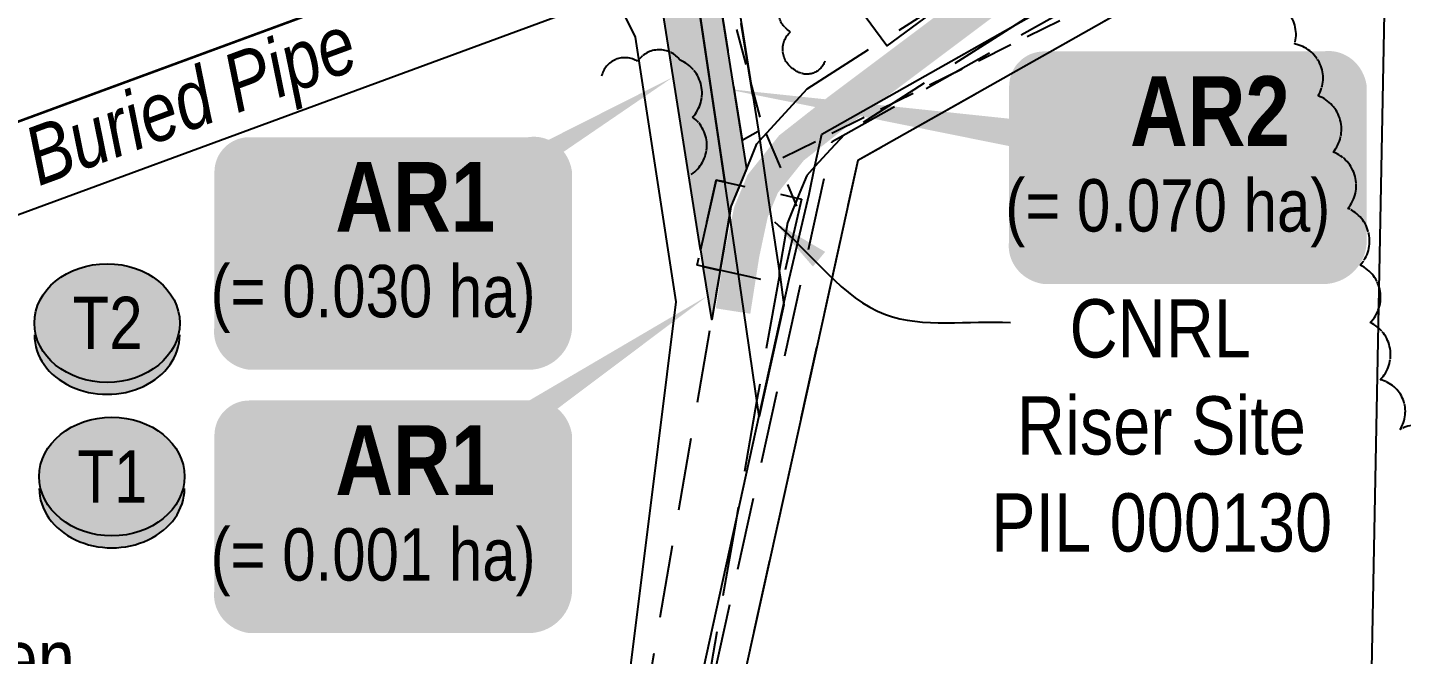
# Model space of a CAD drawing. Extents: x 407785 to 414058, y 6046536 to 6050431.
# Drawn here: x 411492.4 to 411728.5, y 6047175.4 to 6047283.2 of the extents above; entities that cross this region are included whole.
import ezdxf
from ezdxf.enums import TextEntityAlignment as Align

# ---------------------------------------------------------------- set-up
doc = ezdxf.new("R2010")
doc.units = 0
doc.header["$LTSCALE"] = 5
doc.header["$PDSIZE"] = 0.5
for name, pattern in [('0', [1, 1, 0]), ('foc-ACCESSROAD', [3.75, 2.5, -1.25]), ('foc-QUARTERLINE', [33, 25, -3, 2, -3]), ('UG_PIPE', [1.875, 1.25, -0.625])]:
    doc.linetypes.add(name, pattern=pattern)
doc.layers.get('Defpoints').update_dxf_attribs({"color": 9})
for name, color, linetype in [('AS-PIPE-UG', 44, 'UG_PIPE'), ('AS-PIPE-UG-T', 44, 'Continuous'), ('AS-ROADS', 254, 'Continuous'), ('C-AR', 13, 'foc-ACCESSROAD'), ('F-AR', 190, 'foc-ACCESSROAD'), ('F-RW', 190, 'Continuous'), ('F-WS', 190, 'foc-ACCESSROAD'), ('L-SECQ', 8, 'foc-QUARTERLINE'), ('P-CROSSINGS', 250, 'Continuous'), ('P-TEMP-BLOCKS', 250, 'Continuous'), ('P-TEMP-H', 41, 'Continuous'), ('P-TEMP_WORKSPACE', 46, 'Continuous'), ('P-WORKAREA', 113, 'Continuous'), ('P-WORKAREA-H', 111, 'Continuous'), ('T-BUSH', 110, '0'), ('WETLAND', 143, 'Continuous')]:
    doc.layers.add(name, color=color, linetype=linetype)
for name, color, linetype, lineweight in [('C-AR-T', 13, 'Continuous', 9), ('F-RW-T', 190, 'Continuous', 9), ('F-WS-T', 190, 'Continuous', 9)]:
    doc.layers.add(name, color=color, linetype=linetype, lineweight=lineweight)
doc.styles.add('80', font='ARIALN.TTF', dxfattribs={"height": 10})
doc.styles.add('80CG', font='ARIALN.TTF', dxfattribs={"height": 10})
doc.styles.add('80L', font='ARIALN.TTF', dxfattribs={"height": 10})
doc.styles.add('BOLD', font='ARIALNB.TTF')
doc.styles.add('POINTNUMBER', font='ARIALN.TTF', dxfattribs={"height": 2.5})
doc.dimstyles.new('Compass 5 000', dxfattribs={"dimscale": 5, "dimtxt": 9, "dimasz": 2, "dimexe": 0.2, "dimexo": 0.0625, "dimgap": 0.5, "dimtad": 0, "dimtih": 1, "dimtoh": 1, "dimzin": 0, "dimdsep": 46, "dimtxsty": '80CG', "dimcen": 0.1, "dimse1": 1, "dimse2": 1, "dimclrd": 256, "dimclrt": 256, "dimaunit": 1, "dimadec": 4, "dimazin": 0, "dimtfac": 0.06, "dimtofl": 0, "dimtmove": 0, "dimatfit": 1, "dimfxl": 0.2, "dimtolj": 1, "dimtzin": 0, "dimlwd": -1, "dimarcsym": 0})

# ---------------------------------------------------------------- blocks, each defined once
blk = doc.blocks.new('*D37')
at = {"layer": 'C-AR-T', "transparency": 16777216}
for p, q in [((411584.9, 6047146.68), (411519.53, 6047157.99)), ((411614.45, 6047141.56), (411624.31, 6047139.86))]:
    blk.add_line(p, q, dxfattribs=at)
for points in [[(411585.18, 6047148.32), (411584.61, 6047145.03), (411594.75, 6047144.97)], [(411614.74, 6047143.21), (411614.17, 6047139.92), (411604.6, 6047143.27)]]:
    blk.add_solid(points, dxfattribs=at)
at = {"layer": 'Defpoints', "color": 0, "transparency": 16777216}
for p in [(411606.56, 6047213.24), (411616.41, 6047211.54), (411594.75, 6047144.97)]:
    blk.add_point(p, dxfattribs=at)
at = {"layer": 'C-AR-T', "transparency": 16777216, "insert": (411485.23, 6047157.99), "char_height": 10, "attachment_point": 5, "style": '80CG'}
blk.add_mtext('\\A1;Veren\\P10.00 A/R\\PLOC 901296', dxfattribs=at)
blk = doc.blocks.new('*D67')
at = {"layer": 'Defpoints', "color": 0, "transparency": 16777216}
for p in [(411613.48, 6047139.04), (411608.16, 6047134.49), (411612.18, 6047129.79)]:
    blk.add_point(p, dxfattribs=at)
at = {"layer": 'F-RW-T', "transparency": 16777216}
for p, q in [((411625.1, 6047140.84), (411632.7, 6047147.34)), ((411604.59, 6047123.29), (411596.99, 6047116.78)), ((411596.99, 6047116.78), (411586.99, 6047116.78))]:
    blk.add_line(p, q, dxfattribs=at)
for points in [[(411624.01, 6047142.11), (411626.18, 6047139.58), (411617.5, 6047134.34)], [(411603.5, 6047124.55), (411605.67, 6047122.02), (411612.18, 6047129.79)]]:
    blk.add_solid(points, dxfattribs=at)
at = {"layer": 'F-RW-T', "transparency": 16777216, "insert": (411548.25, 6047116.78), "char_height": 10, "attachment_point": 5, "style": '80CG'}
blk.add_mtext('\\A1;CNRL\\P7.00 P/L R/W\\PPlan 042 1617\\PPLA 991450', dxfattribs=at)
blk = doc.blocks.new('*U117')
h = blk.add_hatch(color=191)
edge = h.paths.add_edge_path()
edge.add_line((-24, -20), (24, -20))
edge.add_arc((24, -14), 6, 270, 360)
edge.add_line((30, -14), (30, 12.5))
edge.add_arc((24, 12.5), 6, 0, 90)
edge.add_line((24, 18.5), (-24, 18.5))
edge.add_arc((-24, 12.5), 6, 90, 180)
edge.add_line((-30, 12.5), (-30, -14))
edge.add_arc((-24, -14), 6, 180, 270)
at = {"flags": 128}
blk.add_lwpolyline([(48.9, 28.85, 0, 7.5, 0), (0, 0, 0, 0, 0)], format="xyseb", dxfattribs=at)
at = {"color": 250, "flags": 128}
blk.add_lwpolyline([(-24, -20, 3, 3, 0), (24, -20, 3, 3, 0.414214), (30, -14, 3, 3, 0), (30, 12.5, 3, 0, 0.414214), (24, 18.5, 0, 0, 0), (-24, 18.5, 0, 0, 0.414214), (-30, 12.5, 0, 0, 0), (-30, -14, 0, 3, 0.414214)], format="xyseb", close=True, dxfattribs=at)
at = {"color": 250}
for tag, p, height, style in [('TEMP_AREA_W1_001', (-9.21, 2.24), 12, 'BOLD'), ('ENTER_TEXT_001', (-30.66, -12.47), 9, '80')]:
    blk.add_attdef(tag, p, '', height=height, dxfattribs=dict(at, style=style))
blk = doc.blocks.new('*U74')
h = blk.add_hatch(color=111)
edge = h.paths.add_edge_path()
edge.add_line((-24, -20), (24, -20))
edge.add_arc((24, -14), 6, 270, 360)
edge.add_line((30, -14), (30, 12.5))
edge.add_arc((24, 12.5), 6, 0, 90)
edge.add_line((24, 18.5), (-24, 18.5))
edge.add_arc((-24, 12.5), 6, 90, 180)
edge.add_line((-30, 12.5), (-30, -14))
edge.add_arc((-24, -14), 6, 180, 270)
at = {"color": 250, "flags": 128}
blk.add_lwpolyline([(-24, -20, 3, 3, 0), (24, -20, 3, 3, 0.414214), (30, -14, 3, 3, 0), (30, 12.5, 3, 0, 0.414214), (24, 18.5, 0, 0, 0), (-24, 18.5, 0, 0, 0.414214), (-30, 12.5, 0, 0, 0), (-30, -14, 0, 3, 0.414214)], format="xyseb", close=True, dxfattribs=at)
at = {"flags": 128}
blk.add_lwpolyline([(-79.12, 12.12, 0, 7.5, 0), (0, 0, 0, 0, 0)], format="xyseb", dxfattribs=at)
at = {"color": 250}
for tag, p, height, style in [('TEMP_AREA_W1_001', (-9.21, 2.24), 12, 'BOLD'), ('ENTER_TEXT_001', (-30.66, -12.47), 9, '80')]:
    blk.add_attdef(tag, p, '', height=height, dxfattribs=dict(at, style=style))
blk = doc.blocks.new('*U75')
h = blk.add_hatch(color=191)
edge = h.paths.add_edge_path()
edge.add_line((-24, -20), (24, -20))
edge.add_arc((24, -14), 6, 270, 360)
edge.add_line((30, -14), (30, 12.5))
edge.add_arc((24, 12.5), 6, 0, 90)
edge.add_line((24, 18.5), (-24, 18.5))
edge.add_arc((-24, 12.5), 6, 90, 180)
edge.add_line((-30, 12.5), (-30, -14))
edge.add_arc((-24, -14), 6, 180, 270)
at = {"flags": 128}
blk.add_lwpolyline([(54.87, 36.52, 0, 7.5, 0), (0, 0, 0, 0, 0)], format="xyseb", dxfattribs=at)
at = {"color": 250, "flags": 128}
blk.add_lwpolyline([(-24, -20, 3, 3, 0), (24, -20, 3, 3, 0.414214), (30, -14, 3, 3, 0), (30, 12.5, 3, 0, 0.414214), (24, 18.5, 0, 0, 0), (-24, 18.5, 0, 0, 0.414214), (-30, 12.5, 0, 0, 0), (-30, -14, 0, 3, 0.414214)], format="xyseb", close=True, dxfattribs=at)
at = {"color": 250}
for tag, p, height, style in [('TEMP_AREA_W1_001', (-9.21, 2.24), 12, 'BOLD'), ('ENTER_TEXT_001', (-30.66, -12.47), 9, '80')]:
    blk.add_attdef(tag, p, '', height=height, dxfattribs=dict(at, style=style))
blk = doc.blocks.new('Well_proximity')
h = blk.add_hatch(color=191)
h.dxf.hatch_style = 1
edge = h.paths.add_edge_path()
edge.add_ellipse((0, 0), major_axis=(-12.5, 0), ratio=0.816297, start_angle=0, end_angle=360)
h = blk.add_hatch(color=250)
h.dxf.hatch_style = 1
edge = h.paths.add_edge_path()
edge.add_ellipse((0, -2.05), major_axis=(-12.5, 0), ratio=0.816297, start_angle=0, end_angle=180)
edge.add_line((12.5, -2.05), (12.5, 0))
edge.add_ellipse((0, 0), major_axis=(-12.5, 0), ratio=0.816297, start_angle=0, end_angle=180, ccw=False)
edge.add_line((-12.5, 0), (-12.5, -2.05))
at = {"color": 250}
blk.add_ellipse((0, 0), major_axis=(-12.5, 0), ratio=0.816297, dxfattribs=at)
blk.add_ellipse((0, -2.05), major_axis=(-12.5, 0), ratio=0.816297, start_param=0, end_param=3.141593, dxfattribs=at)
at = {"color": 250, "style": '80L'}
blk.add_attdef('CROSSING', text='', height=9, dxfattribs=at).set_placement((0.09, 0.02), align=Align.MIDDLE_CENTER)

msp = doc.modelspace()

# ---------------------------------------------------------------- hatches: boundary and pattern name
at = {"layer": 'P-TEMP-H'}
h = msp.add_hatch(color=256, dxfattribs=at)
h.dxf.hatch_style = 1
h.paths.add_polyline_path([(411610.754, 6047256.988), (411608.078, 6047245.007), (411598.514, 6047305.232), (411606.157, 6047297.48), (411612.214, 6047256.664)])
h = msp.add_hatch(color=256, dxfattribs=at)
h.dxf.hatch_style = 1
h.paths.add_polyline_path([(411608.537, 6047242.115), (411611.447, 6047241.468), (411609.983, 6047233.007)])
at = {"layer": 'P-WORKAREA-H'}
h = msp.add_hatch(color=256, dxfattribs=at)
h.dxf.hatch_style = 1
h.paths.add_polyline_path([(411611.447, 6047241.468), (411613.341, 6047252.413), (411615.991, 6047258.911), (411607.883, 6047309.967), (411576.853, 6047341.439), (411566.554, 6047337.648), (411606.157, 6047297.48), (411612.214, 6047256.664), (411610.754, 6047256.988), (411608.078, 6047245.007), (411608.537, 6047242.115)])

# ---------------------------------------------------------------- linework, layer by layer
at = {"layer": 'AS-PIPE-UG', "flags": 128}
for points in [[(411298.352, 6047825.281), (411302.993, 6047819.808), (411334.603, 6047748.402), (411363.985, 6047676.165), (411382.192, 6047632.894), (411387.159, 6047609.738), (411447.843, 6047483.471), (411450.838, 6047477.958), (411492.787, 6047430.861), (411529.109, 6047396.127), (411564.513, 6047360.807), (411583.182, 6047340.523), (411588.918, 6047333.33), (411594.494, 6047326.263), (411601.098, 6047316.889), (411609.607, 6047300.364), (411618.458, 6047266.951), (411624.569, 6047252.507)], [(411622.201, 6047260.858), (411690.414, 6047294.615), (411761.596, 6047334.462), (411853.765, 6047388.724), (411904.649, 6047419.303), (411943.261, 6047439.995), (412003.173, 6047458.598), (412041.197, 6047470.801), (412066.419, 6047473.747), (412091.457, 6047476.206), (412100.326, 6047477.223), (412117.681, 6047474.342), (412299.97, 6047441.662)]]:
    msp.add_lwpolyline(points, dxfattribs=at)
at = {"layer": 'AS-ROADS', "const_width": 5.997, "flags": 128}
msp.add_lwpolyline([(411971.107, 6047552.47), (411962.753, 6047545.937), (411936.854, 6047526.825), (411931.102, 6047518.095), (411928.636, 6047506.274), (411928.626, 6047499.179), (411948.911, 6047450.733), (411659.157, 6047289.397), (411631.657, 6047268.761), (411623.681, 6047262.504), (411618.739, 6047256.326), (411616.733, 6047251.507), (411615.195, 6047244.319), (411613.65, 6047234.472)], dxfattribs=at)
at = {"layer": 'C-AR'}
msp.add_line((411621.569, 6047241.336), (411621.563, 6047240.341), dxfattribs=at)
at = {"layer": 'C-AR', "flags": 128}
for points in [[(411702.137, 6046552.286), (411712.906, 6046562.807), (411784.153, 6046632.413), (411791.669, 6046651.343), (411794.115, 6046657.505), (411794.405, 6046681.456), (411799.004, 6047061.059), (411723.917, 6047131.985), (411720.93, 6047134.807), (411627.829, 6047129.298), (411615.885, 6047128.592), (411614.717, 6047129.946), (411603.931, 6047142.463), (411630.046, 6047260.637), (411630.7, 6047263.594), (411713.801, 6047310.536), (411726.856, 6047317.91), (411727.521, 6047318.286), (411901.227, 6047416.409), (411904.274, 6047418.131), (411905.642, 6047417.786), (411911.305, 6047416.362), (411924.226, 6047413.11), (412002.408, 6047393.435), (412010.351, 6047391.436), (412013.94, 6047393.522), (412121.487, 6047456.052), (412160.736, 6047449.255), (412255.412, 6047432.862), (412500.528, 6047387.356), (412532.849, 6047390.529), (412563.072, 6047393.496), (412616.927, 6047398.783), (412624.614, 6047409.58), (412629.334, 6047416.209), (412628.323, 6047425.009), (412627.953, 6047428.222), (412630.089, 6047445.264), (412631.779, 6047458.75), (412632.396, 6047459.189), (412632.887, 6047459.542)], [(412631.962, 6047411.283), (412631.21, 6047410.227), (412619.677, 6047394.024), (412562.976, 6047388.463), (412545.098, 6047386.709), (412532.752, 6047385.497), (412500.309, 6047382.314), (412254.533, 6047427.941), (412164.017, 6047443.616), (412122.428, 6047450.819), (412016.464, 6047389.197), (412011.131, 6047386.096), (412005.941, 6047387.402), (411926.077, 6047407.487), (411915.081, 6047410.257), (411904.992, 6047412.796), (411882.495, 6047400.087), (411729.315, 6047313.558), (411727.409, 6047312.483), (411716.26, 6047306.184), (411635.098, 6047260.337), (411628.992, 6047232.666), (411609.349, 6047143.816), (411618.072, 6047133.727), (411722.828, 6047139.925), (411724.049, 6047138.771), (411804.029, 6047063.153), (411799.402, 6046681.357), (411799.101, 6046656.519), (411797.005, 6046651.236), (411788.405, 6046629.58), (411712.768, 6046555.685), (411709.148, 6046552.147)]]:
    msp.add_lwpolyline(points, dxfattribs=at)
at = {"layer": 'C-AR'}
for points in [[(411594.735, 6047144.888), (411611.634, 6047242.546), (411613.074, 6047250.867), (411613.341, 6047252.413), (411615.255, 6047257.108), (411617.752, 6047263.229), (411618.24, 6047263.762), (411626.413, 6047272.675), (411678.664, 6047306.058), (411708.2, 6047320.452), (411721.702, 6047327.033), (411727.748, 6047329.98), (411748.852, 6047340.266)], [(411733.509, 6047321.668), (411727.526, 6047318.523), (411726.628, 6047318.315), (411713.125, 6047311.733), (411703.86, 6047307.217), (411683.561, 6047297.325), (411662.299, 6047283.741), (411632.783, 6047264.8), (411630.399, 6047262.232), (411627.705, 6047259.306), (411626.331, 6047257.796), (411625.153, 6047254.908), (411623.006, 6047249.642), (411621.569, 6047241.336)], [(411621.563, 6047240.341), (411617.743, 6047219.226), (411614.039, 6047197.821), (411606.367, 6047153.489)]]:
    msp.add_lwpolyline(points, dxfattribs=at)
at = {"layer": 'F-AR', "flags": 128}
msp.add_lwpolyline([(411311.382, 6047816.475), (411309.256, 6047814.35), (411310.742, 6047812.645), (411447.877, 6047475.103), (411607.348, 6047313.332), (411615.204, 6047263.862), (411617.996, 6047265.404), (411610.159, 6047314.752), (411450.431, 6047476.784), (411313.331, 6047814.237)], close=True, dxfattribs=at)
at = {"layer": 'F-RW'}
for points in [[(411610.159, 6047314.752), (411617.996, 6047265.404), (411619.364, 6047256.194), (411619.986, 6047251.922), (411621.723, 6047240.306), (411622.38, 6047235.524), (411618.161, 6047216.36), (411615.913, 6047231.777), (411614.405, 6047241.931), (411612.038, 6047257.823), (411611.581, 6047260.952), (411606.718, 6047293.703), (411606.157, 6047297.48), (411437.662, 6047468.38), (411300.383, 6047806.276), (411261.151, 6047851.31), (411272.669, 6047872.39), (411285.824, 6047865.217), (411279.318, 6047853.282), (411313.331, 6047814.237), (411450.431, 6047476.784), (411610.154, 6047314.781)], [(410796.233, 6047011.533), (411832.575, 6047392.951), (411970.661, 6047467.865), (411948.553, 6047505.805), (411975.948, 6047521.768), (412052.19, 6047566.194), (412099.48, 6047485.037), (412259.759, 6047457.365), (412501.613, 6047412.632), (412632.228, 6047425.164)], [(411601.775, 6047141.95), (411623.288, 6047239.958), (411626.725, 6047254.559), (411627.708, 6047259.346), (411628.934, 6047264.893), (411727.567, 6047320.61), (411892.147, 6047413.577), (411942.393, 6047441.961), (411967.395, 6047450.731), (412025.706, 6047471.21), (412050.107, 6047479.786), (412088.523, 6047481.263), (412116.171, 6047482.327), (412200.372, 6047467.744), (412259.824, 6047457.462), (412501.597, 6047412.576), (412533.331, 6047415.691), (412563.555, 6047418.658), (412632.232, 6047425.395)], [(412631.943, 6047410.301), (412563.266, 6047403.562), (412533.042, 6047400.596), (412500.935, 6047397.446), (412257.18, 6047442.699), (412115.173, 6047467.292), (412097.052, 6047466.593), (412025.843, 6047463.847), (411971.053, 6047444.543), (411945.296, 6047435.563), (411923.921, 6047423.488), (411882.492, 6047400.086), (411727.409, 6047312.483), (411635.098, 6047260.337), (411629.007, 6047232.657), (411609.349, 6047143.816)], [(410928.584, 6047060.181), (411582.176, 6047300.654), (411597.601, 6047306.326), (411608.303, 6047310.262), (411611.178, 6047311.319), (411710.029, 6047347.699), (411723.573, 6047323.723), (411725.872, 6047319.652), (411726.856, 6047317.91), (411727.492, 6047316.783), (411728.49, 6047315.017), (411729.315, 6047313.558), (411882.495, 6047400.087), (411904.992, 6047412.796), (411911.305, 6047416.362), (411923.921, 6047423.488), (412008.877, 6047402.127), (412112.603, 6047462.448)], [(412122.428, 6047450.819), (412016.464, 6047389.197), (412011.131, 6047386.096), (412005.941, 6047387.402), (411926.077, 6047407.487), (411727.072, 6047295.072), (411723.634, 6047293.13), (411716.26, 6047306.184), (411715.366, 6047307.767), (411713.801, 6047310.536), (411712.817, 6047312.278), (411710.448, 6047316.473), (411703.244, 6047329.226), (411613.427, 6047296.172), (411610.552, 6047295.114), (411606.718, 6047293.703), (411592.34, 6047288.411), (410928.27, 6047044.09)]]:
    msp.add_lwpolyline(points, dxfattribs=at)
at = {"layer": 'F-WS', "flags": 128}
msp.add_lwpolyline([(411625.415, 6047253.73), (411622.069, 6047239.109), (411620.447, 6047239.469), (411616.528, 6047240.34), (411613.13, 6047241.094), (411607.484, 6047242.349), (411610.754, 6047256.988), (411618.088, 6047255.358), (411619.971, 6047254.94), (411625.415, 6047253.73)], close=True, dxfattribs=at)
at = {"layer": 'L-SECQ'}
msp.add_line((411713.762, 6046672.142), (411729.317, 6047476.243), dxfattribs=at)
at = {"layer": 'P-TEMP_WORKSPACE', "flags": 128}
for points in [[(411610.754, 6047256.988), (411608.078, 6047245.007), (411598.514, 6047305.232), (411606.157, 6047297.48), (411612.214, 6047256.664)], [(411608.537, 6047242.115), (411611.447, 6047241.468), (411609.983, 6047233.007)]]:
    msp.add_lwpolyline(points, close=True, dxfattribs=at)
at = {"layer": 'P-WORKAREA', "flags": 128}
msp.add_lwpolyline([(411611.447, 6047241.468), (411613.341, 6047252.413), (411615.991, 6047258.911), (411607.883, 6047309.967), (411576.853, 6047341.439), (411566.554, 6047337.648), (411606.157, 6047297.48), (411612.214, 6047256.664), (411610.754, 6047256.988), (411608.078, 6047245.007), (411608.537, 6047242.115), (411611.447, 6047241.468)], dxfattribs=at)
at = {"layer": 'T-BUSH', "flags": 128}
for points in [[(412631.894, 6047407.764, 0.468623), (412622.667, 6047406.092, 0.5205671), (412612.717, 6047405.136, 0.5205671), (412602.768, 6047404.18, 0.5205671), (412592.818, 6047403.224, 0.5205671), (412582.868, 6047402.269, 0.5205671), (412572.918, 6047401.313, 0.5205671), (412562.968, 6047400.357, 0.5205671), (412553.018, 6047399.401, 0.5205671), (412543.069, 6047398.445, 0.5205671), (412533.119, 6047397.489, 0.5205671), (412523.169, 6047396.533, 0.5205671), (412513.219, 6047395.577, 0.5205671), (412503.269, 6047394.621, 0.5205671), (412493.405, 6047395.727, 0.5205671), (412483.569, 6047397.505, 0.5205671), (412473.733, 6047399.283, 0.5205671), (412463.896, 6047401.061, 0.5205671), (412454.06, 6047402.839, 0.5205671), (412444.224, 6047404.617, 0.5205671), (412434.388, 6047406.395, 0.5205671), (412424.552, 6047408.173, 0.5205671), (412414.715, 6047409.952, 0.5205671), (412404.879, 6047411.73, 0.5205671), (412395.043, 6047413.508, 0.5205671), (412385.207, 6047415.286, 0.5205671), (412375.37, 6047417.064, 0.5205671), (412365.534, 6047418.842, 0.5205671), (412355.698, 6047420.62, 0.5205671), (412345.862, 6047422.398, 0.5205671), (412336.025, 6047424.176, 0.5205671), (412326.189, 6047425.954, 0.5205671), (412316.353, 6047427.732, 0.5205671), (412306.517, 6047429.51, 0.5205671), (412296.681, 6047431.288, 0.5205671), (412286.844, 6047433.066, 0.5205671), (412277.008, 6047434.844, 0.5205671), (412267.172, 6047436.622, 0.5205671), (412257.336, 6047438.4, 0.5205671), (412247.499, 6047440.178, 0.5205671), (412237.663, 6047441.956, 0.5205671), (412227.827, 6047443.734, 0.5205671), (412217.991, 6047445.512, 0.5205671), (412208.155, 6047447.29, 0.5205671), (412198.318, 6047449.069, 0.5205671), (412188.482, 6047450.847, 0.5205671), (412178.646, 6047452.625, 0.5205671), (412168.81, 6047454.403, 0.5205671), (412158.973, 6047456.181, 0.5205671), (412149.137, 6047457.959, 0.5205671), (412139.301, 6047459.737, 0.5205671), (412129.465, 6047461.515, 0.5205671), (412119.665, 6047463.072, 0.5205671), (412110.97, 6047458.142, 0.5205671), (412102.333, 6047453.111, 0.5205671), (412093.696, 6047448.08, 0.5205671), (412085.059, 6047443.049, 0.5205671), (412076.421, 6047438.018, 0.5205671), (412067.784, 6047432.987, 0.5205671), (412059.147, 6047427.956, 0.5205671), (412050.51, 6047422.924, 0.5205671), (412041.873, 6047417.893, 0.5205671), (412033.236, 6047412.862, 0.5205671), (412024.598, 6047407.831, 0.5205671), (412015.961, 6047402.8, 0.5205671), (412006.948, 6047399.246, 0.5205671), (411996.957, 6047399.538, 0.5205671), (411986.966, 6047399.831, 0.5205671), (411976.974, 6047400.123, 0.5205671), (411967.501, 6047397.733, 0.5205671), (411958.337, 6047393.741, 0.5205671), (411949.173, 6047389.75, 0.5205671), (411940.009, 6047385.758, 0.5205671), (411930.845, 6047381.767, 0.5205671), (411921.672, 6047377.857, 0.5205671), (411911.885, 6047379.888, 0.5205671), (411902.098, 6047381.918, 0.5205671), (411892.31, 6047383.949, 0.5205671), (411882.523, 6047385.98, 0.5205671), (411872.736, 6047388.01, 0.5205671), (411863.643, 6047385.757, 0.5205671), (411854.997, 6047380.741, 0.5205671), (411846.351, 6047375.724, 0.5205671), (411837.705, 6047370.708, 0.5205671), (411829.059, 6047365.692, 0.5205671), (411820.413, 6047360.676, 0.5205671), (411811.767, 6047355.66, 0.5205671), (411803.121, 6047350.644, 0.5205671), (411794.475, 6047345.628, 0.5205671), (411785.83, 6047340.612, 0.5205671), (411777.184, 6047335.596, 0.5205671), (411768.538, 6047330.58, 0.5205671), (411759.892, 6047325.564, 0.5205671), (411761.527, 6047320.194, 0.5205671), (411769.808, 6047314.596, 0.5205671), (411778.089, 6047308.997, 0.5205671), (411786.37, 6047303.399, 0.5205671), (411794.651, 6047297.801, 0.5205671), (411802.932, 6047292.202, 0.5205671), (411812.62, 6047290.066, 0.5205671), (411822.458, 6047288.295, 0.5205671), (411832.295, 6047286.524, 0.5205671), (411841.47, 6047283.118, 0.5205671), (411849.766, 6047277.541, 0.5205671), (411858.061, 6047271.964, 0.5205671), (411866.356, 6047266.387, 0.5205671), (411874.204, 6047260.355, 0.5205671), (411879.927, 6047252.16, 0.5205671), (411885.004, 6047243.938, 0.5205671), (411879.976, 6047235.299, 0.5205671), (411874.949, 6047226.659, 0.5205671), (411869.271, 6047218.473, 0.5205671), (411862.916, 6047210.758, 0.5205671), (411856.622, 6047203.009, 0.5205671), (411851.223, 6047194.821, 0.5205671), (411844.474, 6047187.475, 0.5205671), (411836.71, 6047181.18, 0.5205671), (411828.946, 6047174.885, 0.5205671), (411821.415, 6047170.438, 0.5205671), (411815.466, 6047178.471, 0.5205671), (411809.517, 6047186.503, 0.5205671), (411803.31, 6047194.256, 0.5205671), (411794.819, 6047199.529, 0.5205671), (411785.915, 6047203.38, 0.5205671), (411775.92, 6047203.457, 0.5205671), (411765.925, 6047203.534, 0.5205671), (411755.929, 6047203.611, 0.5205671), (411746.363, 6047205.566, 0.5205671), (411737.325, 6047209.835, 0.5205671), (411728.287, 6047214.105, 0.5205671), (411724.88, 6047222.663, 0.5205671), (411723.167, 6047232.51, 0.5205671), (411721.455, 6047242.358, 0.5205671), (411719.324, 6047252.115, 0.5205671), (411716.783, 6047261.782, 0.5205671), (411714.243, 6047271.45, 0.5205671), (411710.189, 6047280.346, 0.5205671), (411703.858, 6047288.081, 0.5205671), (411698.055, 6047295.17)], [(411629.406, 6047277.396, -0.5205671), (411624.297, 6047275.893, -0.5205671), (411623.548, 6047282.472, -0.5205671), (411622.8, 6047289.052, -0.5205671), (411623.431, 6047294.919, -0.5205671), (411631.497, 6047299.361, -0.5205671)], [(411606.469, 6047257.964, 0.5205671), (411606.7, 6047267.797, 0.5205671), (411604.577, 6047277.565, 0.5205671), (411597.238, 6047277.377, 0.5205671), (411591.052, 6047274.824, 0.5205671)]]:
    msp.add_lwpolyline(points, format="xyb", dxfattribs=at)
at = {"layer": 'WETLAND', "flags": 128}
for points in [[(411734.031, 6047513.595), (411718.156, 6047461.208), (411706.79, 6047427.353), (411696.585, 6047370.843), (411659.432, 6047330.566), (411665.738, 6047299.038), (411640.107, 6047280.038), (411640.107, 6047280.038), (411589.568, 6047348.495), (411449.867, 6047507.245), (411427.642, 6047569.158), (411375.255, 6047685.045)], [(411274.439, 6047494.971), (411286.758, 6047500.948), (411307.102, 6047510.818), (411309.67, 6047512.064), (411411.374, 6047520.504), (411446.23, 6047466.985), (411498.6, 6047411.989), (411568.693, 6047338.626), (411573.427, 6047329.014), (411582.312, 6047310.972), (411596.816, 6047281.519), (411603.822, 6047236.042), (411600.721, 6047211.191), (411590.022, 6047125.452)]]:
    msp.add_lwpolyline(points, dxfattribs=at)

# ---------------------------------------------------------------- block references
at = {"layer": 'P-CROSSINGS', "xscale": 0.9995620000000001, "yscale": 0.9995620000000001, "zscale": 0.9995620000000001}
for p, values in [((411506.043, 6047232.409), {'CROSSING': 'T2'}), ((411506.871, 6047206.035), {'CROSSING': 'T1'})]:
    msp.add_blockref('Well_proximity', p, dxfattribs=at).add_auto_attribs(values)
at = {"layer": 'P-TEMP-BLOCKS', "xscale": 0.9995620000000001, "yscale": 0.9995620000000001, "zscale": 0.9995620000000001}
msp.add_blockref('*U74', (411691.09, 6047260.601), dxfattribs=at).add_auto_attribs({'TEMP_AREA_W1_001': 'AR2', 'ENTER_TEXT_001': '(= 0.070 ha)'})
at = {"layer": 'P-TEMP-BLOCKS', "color": 3, "xscale": 0.9995620000000001, "yscale": 0.9995620000000001, "zscale": 0.9995620000000001}
for name, p, values in [('*U117', (411554.488, 6047245.864), {'TEMP_AREA_W1_001': 'AR1', 'ENTER_TEXT_001': '(= 0.030 ha)'}), ('*U75', (411554.488, 6047200.613), {'TEMP_AREA_W1_001': 'AR1', 'ENTER_TEXT_001': '(= 0.001 ha)'})]:
    msp.add_blockref(name, p, dxfattribs=at).add_auto_attribs(values)

# ---------------------------------------------------------------- texts
at = {"layer": 'AS-PIPE-UG-T', "insert": (411490.582, 6047265.174), "char_height": 9.99564, "attachment_point": 1, "rotation": 20.19984, "style": '80L'}
msp.add_mtext_dynamic_manual_height_columns('\\pi0.29885;{\\fArial Narrow|b0|i1|c0|p34;Buried Pipe}', width=59.01015, gutter_width=49.978, heights=[0], dxfattribs=at)
at = {"layer": 'F-WS-T', "insert": (411656.88, 6047236.5), "char_height": 10.0044, "attachment_point": 1, "style": 'POINTNUMBER'}
msp.add_mtext_dynamic_manual_height_columns('\\pi14.60968;CNRL\\P\\pi5.5675;Riser Site\\P\\pi1.12148;PIL 000130', width=59.43047, gutter_width=37.5, heights=[0], dxfattribs=at)

# ---------------------------------------------------------------- dimensions: what is measured, and where the dimension line sits
at = {"layer": 'C-AR-T'}
dim = msp.add_linear_dim(base=(411594.75, 6047144.972), p1=(411616.413, 6047211.541), p2=(411606.564, 6047213.245), angle=170.18277, text='Veren\\P10.00 A/R\\PLOC 901296', dimstyle='Compass 5 000', dxfattribs=at)
dim.commit()
dim.dimension.update_dxf_attribs({"geometry": '*D37', "text_midpoint": (411485.233, 6047157.987), "dimtype": 161})
at = {"layer": 'F-RW-T'}
dim = msp.add_aligned_dim(p1=(411613.481, 6047139.037), p2=(411608.163, 6047134.485), distance=6.182, text='CNRL\\P7.00 P/L R/W\\PPlan 042 1617\\PPLA 991450', dimstyle='Compass 5 000', dxfattribs=at)
dim.commit()
dim.dimension.update_dxf_attribs({"geometry": '*D67', "text_midpoint": (411548.254, 6047116.784)})

# ---------------------------------------------------------------- leaders
at = {"layer": 'F-WS-T', "path_type": 1}
msp.add_leader([(411620.747, 6047249.784), (411639.847, 6047233.873), (411661.335, 6047232.481)], dimstyle='Compass 5 000', override={"dimgap": 0.5, "dimtad": 0}, dxfattribs=at)

doc.saveas('drawing.dxf')
